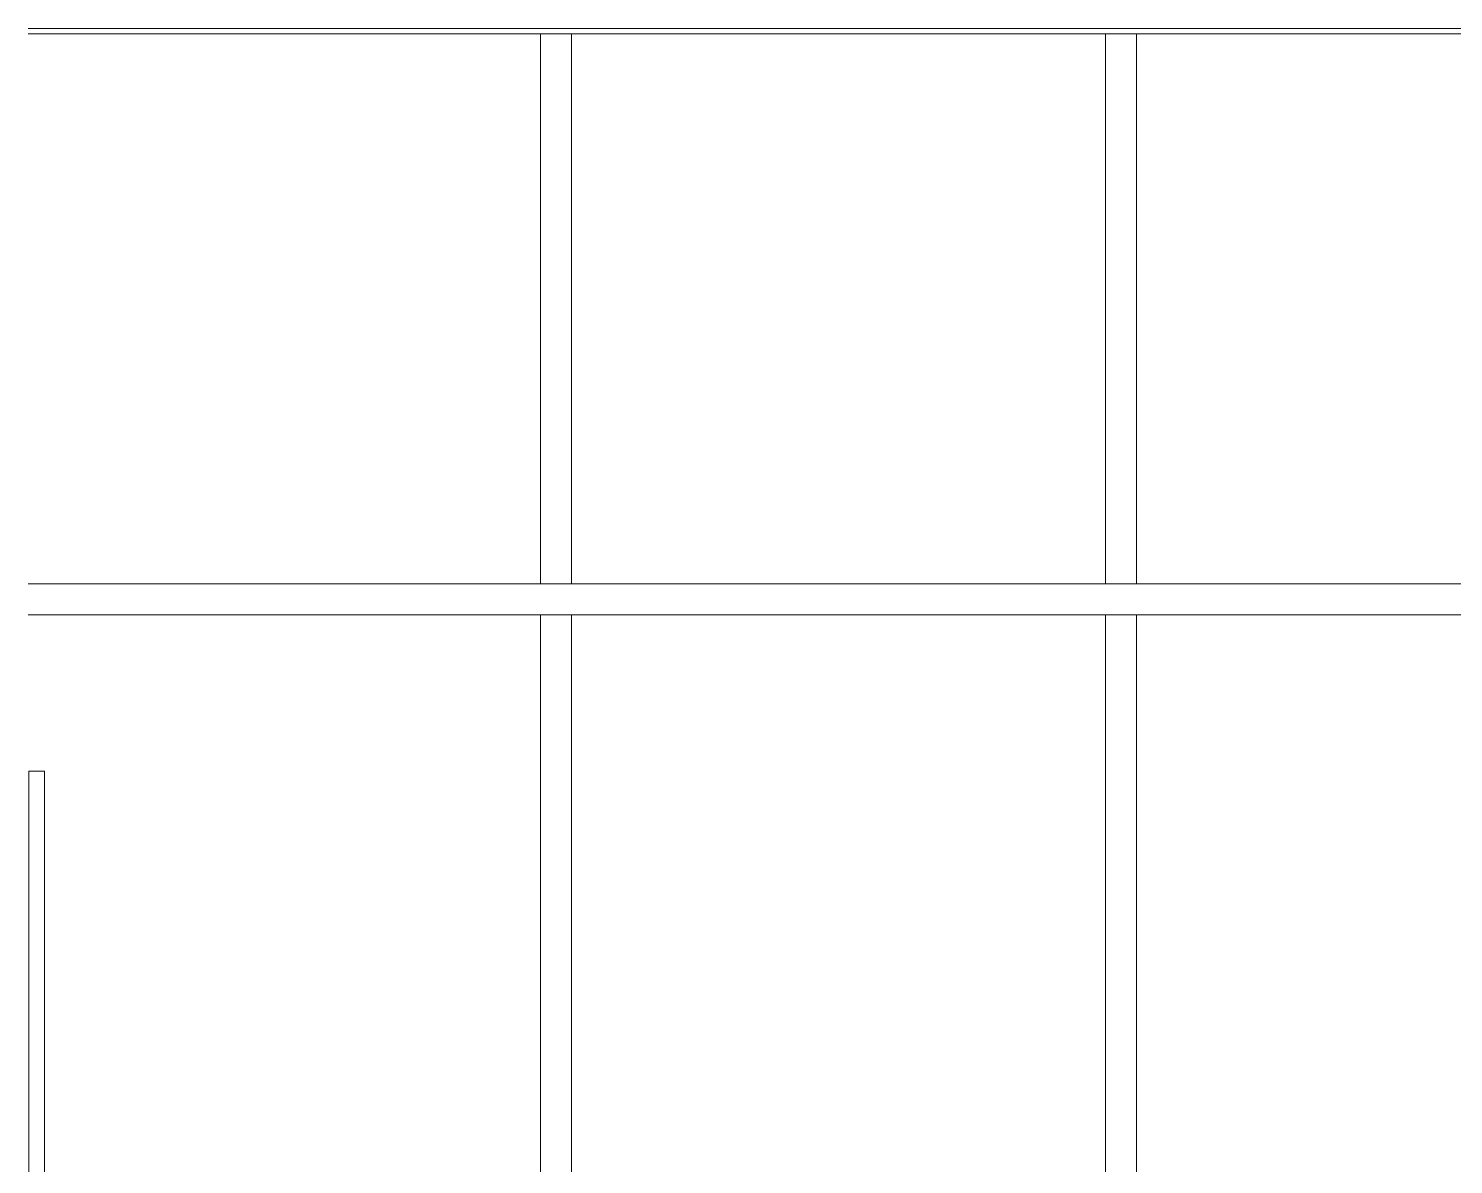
# Model space of a CAD drawing. Header units: inches. Extents: x -23565 to -43, y -324 to 853.
# Drawn here: x -16683.5 to -16592.2, y 60.8 to 133.6 of the extents above; entities that cross this region are included whole.
import ezdxf

# ---------------------------------------------------------------- set-up
doc = ezdxf.new("R2010")
doc.units = ezdxf.units.IN
doc.header["$MEASUREMENT"] = 0
for name, color, linetype, lineweight in [('A-DOOR', 31, 'Continuous', 13), ('A-DOOR-FRAM', 31, 'Continuous', 9), ('A-GLAZ-CWMG', 51, 'Continuous', 13), ('S-BEAM', 12, 'Continuous', 13)]:
    doc.layers.add(name, color=color, linetype=linetype, lineweight=lineweight)

# ---------------------------------------------------------------- blocks, each defined once
blk = doc.blocks.new('Rectangular Mullion - Exterior 2_ x 4_5_-769423-Building Section - East_West looking South _ Fitness Center')
at = {"layer": 'A-GLAZ-CWMG', "color": 8, "lineweight": 9}
for p, q in [((-24099.14, 98), (-24132.953, 98)), ((-24132.953, 96), (-24099.14, 96))]:
    blk.add_line(p, q, dxfattribs=at)
blk = doc.blocks.new('W-Wide Flange - W12X19-1732174-Building Section - East_West looking South _ Fitness Center')
at = {"layer": 'S-BEAM', "color": 8, "lineweight": 9}
for p, q in [((-24132.953, 133.577), (-23958.39, 133.577)), ((-24132.953, 133.227), (-23958.39, 133.227))]:
    blk.add_line(p, q, dxfattribs=at)
blk = doc.blocks.new('Rectangular Mullion - Exterior 2_ x 4_5_-V45-Building Section - East_West looking South _ Fitness Center')
at = {"layer": 'A-GLAZ-CWMG', "color": 8, "lineweight": 9}
for p, q in [((-22205.328, 98), (-22241.515, 98)), ((-22241.515, 96), (-22205.328, 96))]:
    blk.add_line(p, q, dxfattribs=at)
blk = doc.blocks.new('Rectangular Mullion - Exterior 2_ x 4_5_-1115231-Building Section - East_West looking South _ Fitness Center')
at = {"layer": 'A-GLAZ-CWMG', "color": 8, "lineweight": 9}
for p, q in [((-22242.515, 96), (-22240.515, 96)), ((-22242.515, 96), (-22242.515, 2)), ((-22240.515, 2), (-22240.515, 96)), ((-22240.515, 2), (-22242.515, 2))]:
    blk.add_line(p, q, dxfattribs=at)
blk = doc.blocks.new('Rectangular Mullion - Exterior 2_ x 4_5_-V52-Building Section - East_West looking South _ Fitness Center')
at = {"layer": 'A-GLAZ-CWMG', "color": 8, "lineweight": 9}
for p, q in [((-24100.14, 133.227), (-24100.14, 98)), ((-24098.14, 98), (-24098.14, 133.227)), ((-24098.14, 98), (-24100.14, 98))]:
    blk.add_line(p, q, dxfattribs=at)
blk = doc.blocks.new('Single-Flush - 32_ x 84_-1295707-Building Section - East_West looking South _ Fitness Center')
at = {"layer": 'A-DOOR-FRAM', "color": 8}
for p, q in [((-24132.89, 39.688), (-24132.89, 86)), ((-24132.89, 39.688), (-24132.89, 86)), ((-24132.89, 86), (-24131.89, 86)), ((-24131.89, 86), (-24131.89, 35.626)), ((-24131.89, 24), (-24131.89, 0)), ((-24132.89, 0), (-24132.89, 23.438)), ((-24132.89, 0), (-24132.89, 23.438))]:
    blk.add_line(p, q, dxfattribs=at)

msp = doc.modelspace()

# ---------------------------------------------------------------- block references
at = {"layer": 'A-DOOR', "color": 8, "lineweight": 9}
msp.add_blockref('Single-Flush - 32_ x 84_-1295707-Building Section - East_West looking South _ Fitness Center', (7449.46227, 0), dxfattribs=at)
at = {"layer": 'A-GLAZ-CWMG', "color": 8, "lineweight": 9}
for name, p in [('Rectangular Mullion - Exterior 2_ x 4_5_-V52-Building Section - East_West looking South _ Fitness Center', (7449.46227, 0)), ('Rectangular Mullion - Exterior 2_ x 4_5_-V52-Building Section - East_West looking South _ Fitness Center', (7485.64977, 0)), ('Rectangular Mullion - Exterior 2_ x 4_5_-769423-Building Section - East_West looking South _ Fitness Center', (7449.46227, 0)), ('Rectangular Mullion - Exterior 2_ x 4_5_-V45-Building Section - East_West looking South _ Fitness Center', (5591.83727, 0)), ('Rectangular Mullion - Exterior 2_ x 4_5_-V45-Building Section - East_West looking South _ Fitness Center', (5628.02477, 0)), ('Rectangular Mullion - Exterior 2_ x 4_5_-1115231-Building Section - East_West looking South _ Fitness Center', (5591.83727, 0)), ('Rectangular Mullion - Exterior 2_ x 4_5_-1115231-Building Section - East_West looking South _ Fitness Center', (5628.02477, 0))]:
    msp.add_blockref(name, p, dxfattribs=at)
at = {"layer": 'S-BEAM', "color": 8, "lineweight": 9}
msp.add_blockref('W-Wide Flange - W12X19-1732174-Building Section - East_West looking South _ Fitness Center', (7449.46227, 0), dxfattribs=at)

doc.saveas('drawing.dxf')
